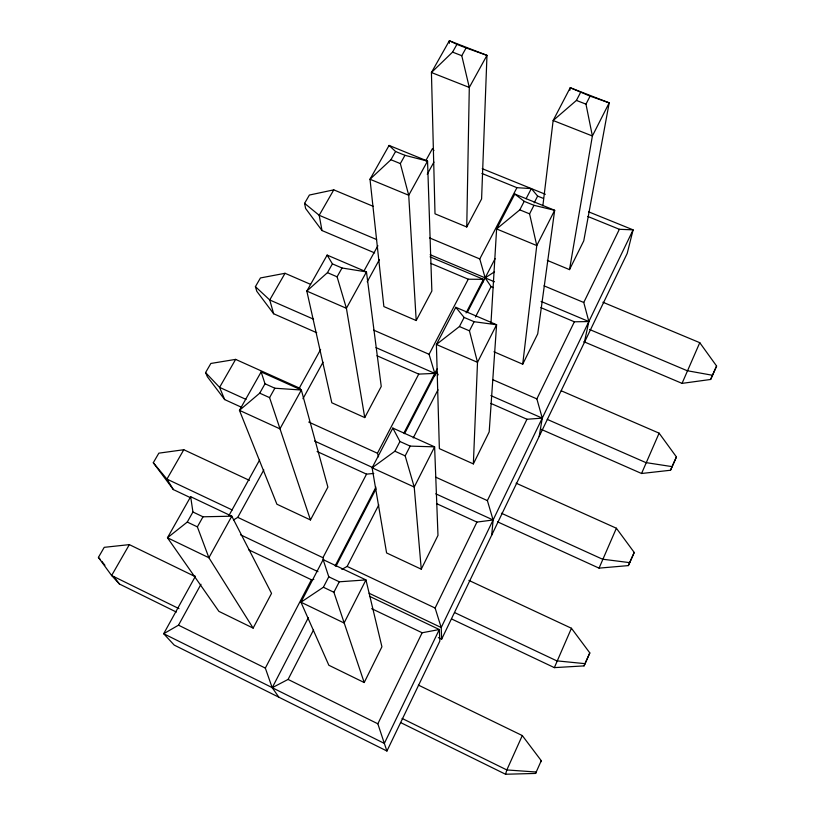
<?xml version="1.0" encoding="UTF-8"?>
<svg xmlns="http://www.w3.org/2000/svg" width="815" height="815" viewBox="0 0 815 815"><rect width="100%" height="100%" fill="white"/><g stroke="black" fill="none" stroke-linecap="round" stroke-linejoin="round"><path stroke-width="1.22" d="M466.751 226.978L469.297 87.45L461.779 55.705L466.109 47.953L486.973 55.359L481.594 198.952L466.751 226.978L435.006 213.815L431.43 72.525L449.36 40.75L486.973 55.359L469.297 87.45L431.43 72.525L452.57 52.119L456.92 44.377L466.109 47.953M473.362 463.908L477.509 362.329L469.44 330.839L474.126 321.721L496.59 324.737L489.183 431.93L473.362 463.908L439.366 448.637L436.392 344.48L455.779 307.296L496.59 324.737L477.509 362.329L436.392 344.48L459.426 326.54L464.132 317.443L455.779 307.296M483.346 281.817L483.458 279.351L430.076 256.847M490.956 323.382L496.61 228.954L514.795 194.062L554.669 210.301L537.717 333.875L522.71 364.203L493.971 351.795M491.71 535.109L493.116 519.98L487.38 500.604L526.959 419.256L542.26 418.126L536.861 398.902L574.371 321.793L588.858 321.558L584.304 342.616M522.71 364.203L536.769 245.56L529.577 213.856L533.968 205.319L554.669 210.301L536.769 245.56L496.61 228.954L519.807 209.852L524.208 201.336L514.795 194.062M542.861 205.849L553.141 120.508L570.225 87.714L609.192 102.853L583.764 240.833L569.512 269.622L547.323 260.413M569.889 90.231L570.225 87.714L590.091 96.139L609.192 102.853L592.383 135.983L569.512 269.622M539.194 436.392L542.26 418.126L490.864 395.611M400.522 722.528L505.545 774.25L506.838 769.951L522.293 735.558L418.37 685.079M451.612 618.972L554.353 667.628L571.437 628.263L468.89 580.402M497.547 521.834L599.045 568.136L616.385 528.232L516.119 483.183M541.068 429.301L641.558 473.495L659.111 433.162L561.25 390.793M583.825 341.689L682.043 383.376L699.769 342.687L602.906 302.243M505.545 774.25L535.587 773.435L541.262 760.68L522.293 735.558M554.353 667.628L584.039 665.896L589.816 652.917L571.437 628.263M599.045 568.136L628.365 565.6L634.223 552.448L616.385 528.232M641.558 473.495L670.5 470.245L676.43 456.94L659.111 433.162M682.043 383.376L710.629 379.464L716.599 366.037L699.769 342.687M584.039 665.896L589.816 652.917M628.365 565.6L634.223 552.448M670.5 470.245L676.43 456.94M710.629 379.464L716.599 366.037M540.559 762.188L541.262 760.68M535.587 773.435L536.25 772.019L506.838 769.951L402.09 718.433M195.447 576.195L163.693 633.724L174.196 645.083L386.931 751.023L439.835 641.089L439.316 629.526L369.48 596.295M438.368 637.605L441.659 639.174L627.204 253.414L633.102 229.861L588.654 211.839M308.355 617.678L272.23 687.707L384.334 743.402L377.844 723.791L422.139 632.766L439.316 629.526L384.334 743.402L386.931 751.023M441.659 639.174L441.21 627.54L435.118 608.041L476.928 522.089L493.116 519.98L435.791 493.829M541.089 301.428L588.858 321.558L583.764 302.487L619.369 229.29L633.102 229.861L441.21 627.54L369.103 593.259M421.253 569.186L437.981 535.394L434.619 446.854L392.83 428.079L372.119 467.81L386.595 552.947L421.253 569.186L414.224 487.034L405.167 455.86L410.179 446.111L434.619 446.854L414.224 487.034L372.119 467.81L394.908 451.215L399.941 441.496L392.83 428.079M364.203 682.542L381.919 646.774L365.955 579.913L323.147 559.63L300.949 602.204L328.842 665.244L364.203 682.542L333.885 592.261L339.274 581.798L365.955 579.913L344.083 622.996L300.949 602.204L323.382 587.238L328.781 576.806L323.147 559.63M272.23 687.707L288.082 679.425L313.551 629.934M341.862 569.379L347.139 566.425L378.812 504.852M413.225 437.95L438.001 389.784M475.43 317.015L491.068 286.625L485.159 277.874L479.78 258.936L516.934 187.684L531.339 188.601L537.635 196.089L543.473 198.463M534.182 202.813L537.635 196.089M580.565 92.431L576.429 100.428L553.141 120.508L592.383 135.983L585.975 104.147L590.091 96.139M335.189 565.834L375.929 487.115M403.894 433.081L437.105 368.92M466.068 312.94L483.458 279.351L468.258 279.209L430.758 263.367M335.953 566.293L376.051 488.786M404.556 433.692L436.555 371.813L438.205 374.859M467.219 312.542L495.092 258.661M526.072 198.768L531.339 188.601M278.913 697.263L272.159 687.605L265.333 668.096L311.422 579.771L313.816 579.404M323.698 559.976L322.944 557.694L366.536 474.147L373.8 473.434M378.578 456.858L377.447 453.252L418.737 374.105L434.782 373.392L434.864 375.837M376.01 347.628L434.782 373.392L429.077 354.291L468.258 279.209M253.129 628.11L271.538 593.391L231.796 516.19L190.659 496.702L167.462 537.768L218.909 611.372L253.129 628.11L208.895 557.735L197.373 526.877L187.277 522.058L167.462 537.768L208.895 557.735L231.796 516.19L203.006 516.792L192.931 512.003L190.659 496.702M310.474 519.96L327.885 487.115L301.346 390.028L261.136 371.935L239.447 410.342L276.896 504.22L310.474 519.96L269.582 397.628L259.73 393.166L239.447 410.342L279.942 428.853L301.346 390.028L274.849 388.215L265.007 383.773L261.136 371.935M364.753 417.586L381.247 386.463L366.465 271.915L327.151 255.095L306.817 291.087L331.807 402.773L364.753 417.586L346.406 308.294L337.094 276.805L342.015 267.992L366.465 271.915L346.406 308.294L306.817 291.087L327.457 272.658L332.398 263.866L327.151 255.095M416.2 320.539L431.858 291.016L427.549 161.105L389.091 145.427L370 179.239L383.865 306.572L416.2 320.539L408.723 195.254L400.338 163.601L404.963 155.329L427.549 161.105L408.723 195.254L370 179.239L390.925 159.74L395.56 151.498L389.091 145.427M272.159 687.605L163.693 633.724L178.505 625.176L200.989 584.263M233.518 519.95L237.756 517.362L263.826 469.919M302.966 398.708L323.015 362.217M367.219 281.786L379.454 259.527M427.233 174.278L433.926 162.093M229.035 515.375L259.527 460.149M298.606 389.356L320.631 349.482M363.908 271.1L377.905 245.733M425.736 160.789L432.5 148.524L433.947 150.51M197.373 526.877L203.006 516.792M269.582 397.628L274.849 388.215M187.277 522.058L192.931 512.003M259.73 393.166L265.007 383.773M195.223 576.623L129.351 544.624L111.624 575.512L119.459 584.029L176.356 612.055M249.4 480.361L183.803 449.727L166.943 479.108L173.351 489.581L190.476 497.69M300.328 388.48L235.637 359.384L219.581 387.37L224.685 399.595L241.892 407.449M310.566 284.343L285.036 273.29L269.734 299.971L273.657 313.775L316.74 332.734M373.423 206.409L333.783 189.854L319.195 215.292L321.996 230.543L374.666 252.905M178.994 608.652L111.624 575.512L98.401 557.399L104.228 547.334L129.351 544.624M173.351 489.581L153.291 462.726L158.844 453.16L183.803 449.727M224.685 399.595L207.356 376.734L205.574 372.587L210.861 363.459L235.637 359.384M273.657 313.775L256.807 291.301L255.401 286.646L260.454 277.946L285.036 273.29M321.996 230.543L305.615 208.467L304.586 203.343L309.394 195.04L333.783 189.854M485.159 277.874L494.532 271.792M585.068 663.665L556.788 660.853L454.597 612.574M629.71 562.645L602.479 559.182L501.429 513.246M672.141 466.638L645.877 462.594L547.262 419.399M712.514 375.277L687.177 370.713L589.571 329.484M452.57 52.119L461.779 55.705M576.429 100.428L585.975 104.147M482.225 168.685L545.378 194.286M481.93 173.463L516.934 187.684M587.849 216.484L619.369 229.29M524.208 201.336L533.968 205.319M395.56 151.498L404.963 155.329M519.807 209.852L529.577 213.856M390.925 159.74L400.338 163.601M429.597 237.919L479.78 258.936M544.033 285.841L583.764 302.487M430.157 254.698L494.481 281.796M491.068 286.625L493.381 287.603M540.824 307.622L574.371 321.793M376.622 239.549L319.195 215.292L304.586 203.343M464.132 317.443L474.126 321.721M332.398 263.866L342.015 267.992M459.426 326.54L469.44 330.839M327.457 272.658L337.094 276.805M492.831 379.719L536.861 398.902M373.606 330.106L429.077 354.291M313.592 319.195L269.734 299.971L255.401 286.646M490.895 403.415L526.959 419.256M376.978 355.748L418.737 374.105M399.941 441.496L410.179 446.111M394.908 451.215L405.167 455.86M435.628 477.121L487.38 500.604M308.732 422.048L377.447 453.252M246.018 399.401L219.581 387.37L205.574 372.587M314.621 441.058L373.178 467.79M436.514 503.599L476.928 522.089M317.106 451.51L366.536 474.147M232.224 509.976L166.943 479.108L153.291 462.726M347.139 566.425L435.118 608.041M237.756 517.362L322.944 557.694M240.496 534.783L317.972 571.661M328.781 576.806L339.274 581.798M248.707 549.809L311.422 579.771M371.671 608.662L422.139 632.766M323.382 587.238L333.885 592.261M456.92 44.377L449.36 40.75L449.371 43.276M178.505 625.176L265.333 668.096M288.082 679.425L377.844 723.791M98.401 557.399L100.418 559.61M101.855 561.341L104.921 565.284M114.1 577.122L119.459 584.029"/></g></svg>
